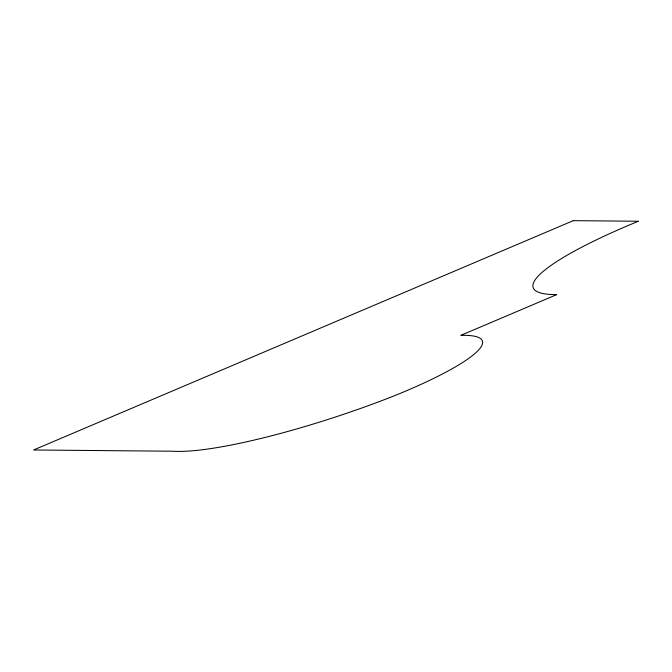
<?xml version="1.0" encoding="UTF-8"?>
<svg xmlns="http://www.w3.org/2000/svg" width="672" height="672" viewBox="0 0 672 672"><rect width="100%" height="100%" fill="white"/><g stroke="black" fill="none" stroke-linecap="round" stroke-linejoin="round"><path stroke-width="1.01" d="M573.266 220.668L33.6 449.98L173.006 451.214A184.472 30.45 -18.5 0 0 395.489 395.338A155.476 25.662 -18.5 0 0 460.824 335.362L556.668 294.638A192.847 31.828 -18.5 0 1 638.4 221.248L573.266 220.668"/></g></svg>
